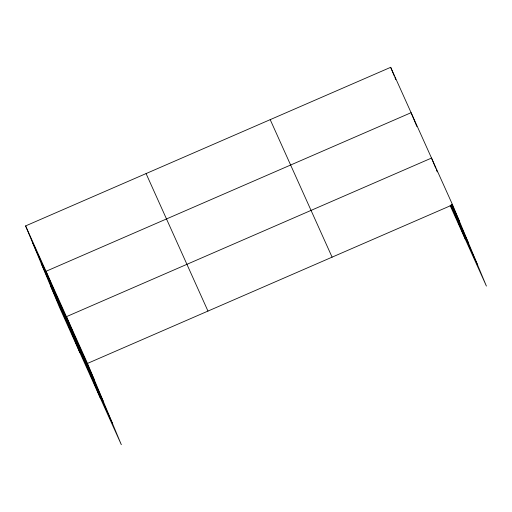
<?xml version="1.0" encoding="UTF-8"?>
<svg xmlns="http://www.w3.org/2000/svg" width="512" height="512" viewBox="0 0 512 512"><rect width="100%" height="100%" fill="white"/><g stroke="black" fill="none" stroke-linecap="round" stroke-linejoin="round"><path stroke-width="0.77" d="M25.6 225.914L87.488 363.418L121.325 444.691L59.43 307.187L25.6 225.914L390.675 67.309L452.57 204.813L486.4 286.086L450.118 205.485M87.488 363.418L452.57 204.813M451.776 204.256L459.226 220.8M451.36 204.947L468.192 242.342M450.88 205.549L477.434 264.544M270.202 119.648L332.096 257.152M146.074 173.574L207.968 311.078M32.256 241.901L94.144 379.405M41.222 263.443L103.117 400.947M50.464 285.645L112.352 423.149M435.763 168.237L431.526 158.061L66.445 316.666L100.282 397.939M436.365 169.69L437.274 171.872M451.027 204.902L465.357 239.334M416.851 126.496L411.104 112.685L46.022 271.29L79.853 352.563M390.675 67.309L394.31 76.032M394.912 77.485L395.821 79.667"/></g></svg>
